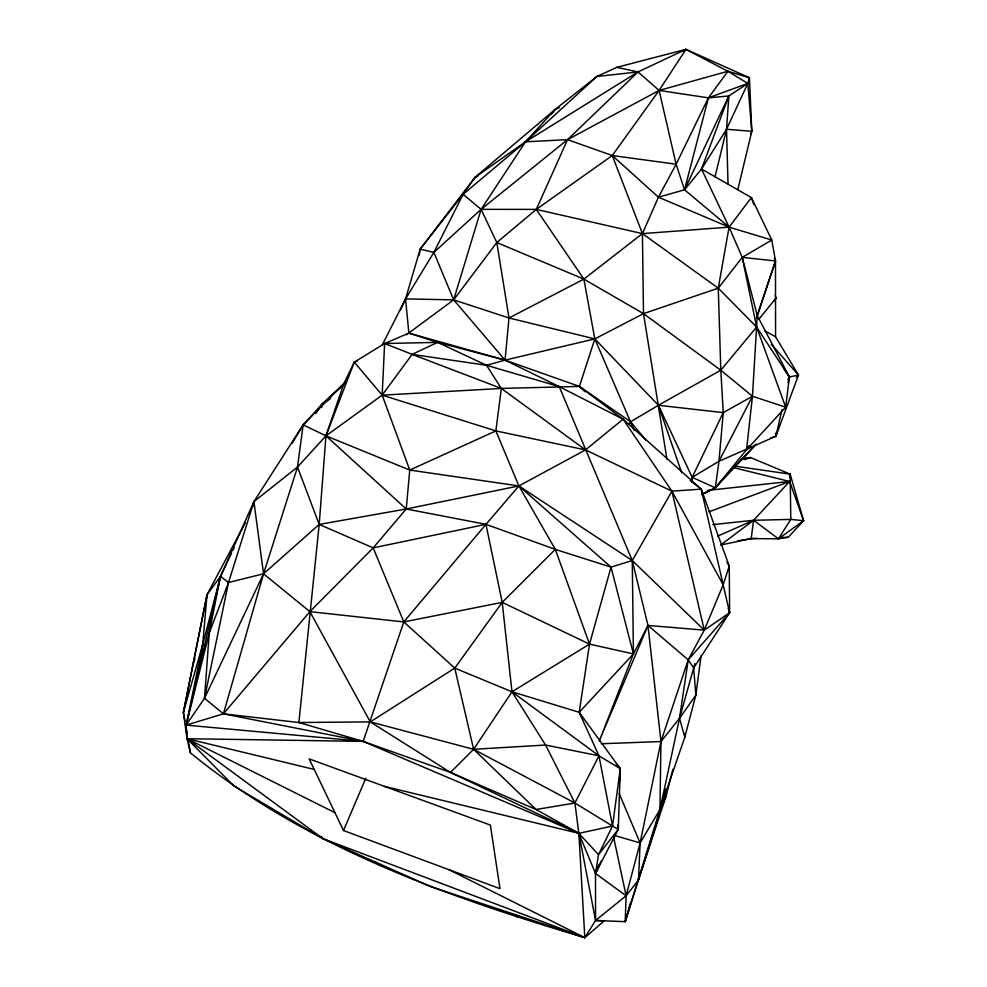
<?xml version="1.0" encoding="UTF-8"?>
<svg xmlns="http://www.w3.org/2000/svg" width="987" height="987" viewBox="0 0 987 987"><rect width="100%" height="100%" fill="white"/><g stroke="black" fill="none" stroke-linecap="round" stroke-linejoin="round"><path stroke-width="1.48" d="M753.846 204.667L751.378 197.585L729.097 227.146L718.265 288.167L720.806 370.211L723.249 412.628L692.183 477.326L691.998 481.903L692.183 477.326L718.968 461.274L775.918 436.266L798.483 375.048L775.572 336.789L775.498 260.95L771.76 240.026L751.378 197.585L701.51 169.024L684.534 189.812L658.428 197.19L642.426 233.611L643.487 313.656L666.965 459.263M321.7 407.483L321.737 404.46L346.178 381.55M660.069 812.005L625.203 921.673L626.116 895.789L640.107 842.96L659.945 809.55L679.488 718.363L693.676 667.965L729.627 612.742L729.257 566.094L701.226 489.133L623.093 419.191L585.525 449.912L518.903 485.937L485.962 524.331L502.21 602.366L511.982 691.788L545.577 745.037L574.89 803.011L578.863 833.336L595.556 920.476L625.203 921.673L659.945 809.55L660.969 741.545L647.966 625.437L632.272 560.542L559.222 386.608L505.048 360.132L408.852 333.1L384.622 343.525L354.271 362.167L343.883 383.536L325.957 435.822L319.196 524.418L298.888 722.533L363.167 741.385L450.479 772.426L536.027 809.5L578.863 833.336L598.504 854.668L595.494 873.483L595.556 920.476L584.822 937.65C445.556 896.381 304.28 845.896 190.417 752.847L187.036 738.708L183.397 712.318L207.023 594.717L245.331 522.74M790.056 477.214L790.155 474.142L750.49 457.524L741.385 459.177M672.887 769.255L666.237 795.547L638.503 879.972L626.116 895.789L595.494 873.483L618.257 829.388L620.292 768.663L579.196 712.306L511.982 691.788L454.773 668.125L403.806 621.921L373.172 547.871L319.196 524.418L297.506 467.036L303.157 424.891L321.737 404.46L344.401 384.202M638.503 879.972L640.107 842.96L660.969 741.545L688.21 659.847L704.274 630.138L723.175 584.822L729.257 566.094L726.901 562.158M613.482 836.557L626.116 895.789L595.556 920.476L604.204 920.896L584.822 937.65L430.295 886.499L322.959 838.679L233.981 786.059L187.036 738.708L186.161 725.112L223.42 713.823L309.881 611.644L373.172 547.871L406.237 508.996L409.765 470.071L382.166 395.158L384.622 343.525L437.599 342.366L505.048 360.132L579.418 386.423L630.582 421.77L646.004 440.239M701.905 494.697L715.316 487.849L746.53 449.751L752.464 396.268L757.263 315.618L775.498 260.95L774.339 258.15M619.367 782.481L620.292 768.663L616.258 764.16M400.574 309.93L405.558 298.901L420.166 249.143L474.994 177.364L555.039 109.495L596.839 76.505L616.838 67.338L685.94 49.35L749.429 77.763L747.813 83.426L728.862 95.961L726.543 129.248L728.024 184.322M737.782 540.851L751.206 538.606L778.435 538.816L790.797 519.396L790.155 474.142L735.364 466.209M661.993 806.28L666.237 795.547L659.945 809.55L684.83 737.104L679.488 718.363L688.21 659.847L729.627 612.742L723.175 584.822L671.937 491.168L623.093 419.191L559.222 386.608L486.517 365.289L437.599 342.366L412.134 354.37L382.166 395.158L325.957 435.822L297.506 467.036L253.918 501.643L263.541 573.805L309.881 611.644L370.285 721.892L450.479 772.426L473.612 749.306L511.982 691.788L598.973 755.82L620.292 768.663L612.52 826.033L598.504 854.668L618.257 829.388L612.52 826.033L578.863 833.336L363.167 741.385L186.161 725.112L204.519 698.241L209.232 633.012L220.483 576.408L253.918 501.643L303.157 424.891L343.883 383.536M200.435 658.218L202.705 644.56L207.023 594.717L220.483 576.408L231.587 553.065M701.584 494.339L715.316 487.849L718.968 461.274L723.249 412.628L752.464 396.268L785.677 407.199L789.415 376.985L757.263 315.618L742.249 257.373L729.097 227.146L701.51 169.024L728.862 95.961L708.407 97.849L659.106 90.434L638.009 71.928L616.838 67.338M737.77 189.701L751.81 131.32L747.813 83.426L727.912 71.274L685.94 49.35L638.009 71.928L525.516 141.82L474.994 177.364L463.137 194.291L481.101 209.355L496.806 242.543L508.996 317.987L505.048 360.132L486.517 365.289L412.134 354.37L384.622 343.525M252.882 506.084L253.918 501.643L228.515 582.503L204.519 698.241L223.42 713.823L298.888 722.533L370.285 721.892L473.612 749.306L574.89 803.011L612.52 826.033L598.973 755.82L579.196 712.306L589.51 644.116L555.299 549.377L518.903 485.937L495.869 430.912L501.334 388.434L486.517 365.289M790.155 474.142L803.603 520.717L790.797 519.396L753.574 520.285L720.621 545.058L751.206 538.606L753.574 520.285L789.637 481.471L803.603 520.717L788.255 537.273L778.435 538.816L753.574 520.285L712.824 524.628M701.054 655.652L695.835 695.206L684.83 737.104L684.633 734.081M196.894 679.488L199.929 661.265M419.13 255.189L420.166 249.143L463.137 194.291L525.516 141.82L596.839 76.505L638.009 71.928L567.537 139.648L481.101 209.355L433.861 252.401L405.558 298.901L382.08 345.29M184.951 721.324L183.397 712.318L207.023 594.717L207.048 597.789M228.515 582.503L209.232 633.012L186.161 725.112L202.705 644.56L220.483 576.408L228.515 582.503L263.541 573.805L319.196 524.418L406.237 508.996L518.903 485.937L632.272 560.542L704.274 630.138L729.627 612.742L728.246 608.498M770.489 438.031L775.918 436.266L781.988 409.593M788.058 382.907L789.415 376.985L756.61 327.042L718.265 288.167L642.426 233.611L536.274 209.392L481.101 209.355L453.675 299.863L406.323 334.84M186.161 725.112L220.483 576.408M714.995 176.932L726.543 129.248L747.813 83.426L708.407 97.849L676.132 164.224L658.428 197.19L729.097 227.146L771.76 240.026L742.249 257.373L718.265 288.167L643.487 313.656L594.816 338.899L505.048 360.132L453.675 299.863L433.861 252.401L463.137 194.291M601.206 743.766L660.969 741.545L679.488 718.363L695.835 695.206L693.676 667.965L694.836 663.511M625.203 921.673L630.545 902.426M723.175 584.822L701.226 489.133L671.937 491.168L632.272 560.542L611.027 567.118L589.51 644.116L511.982 691.788M183.397 712.318L202.705 644.56M297.506 467.036L263.541 573.805L223.42 713.823L363.167 741.385L403.806 621.921L485.962 524.331L555.299 549.377L611.027 567.118L633.42 653.925L599.257 741.027L647.966 625.437L704.274 630.138L671.937 491.168L585.525 449.912L501.334 388.434L412.134 354.37M659.945 809.55L665.978 788.86M193.551 662.882L194.97 658.539M750.539 134.109L751.81 131.32L749.429 77.763L727.912 71.274L659.106 90.434L567.537 139.648L536.274 209.392L583.872 279.111L594.816 338.899L579.418 386.423L584.921 391.703M756.387 318.307L757.263 315.618M757.103 316.284L775.498 260.95L742.249 257.373L756.61 327.042L785.677 407.199L746.53 449.751L751.23 446.642M357.146 361.254L354.271 362.167L325.957 435.822L406.237 508.996L485.962 524.331L373.172 547.871M450.479 772.426L578.863 833.336L595.494 873.483L598.801 864.92M343.501 830.536L309.165 758.88L490.391 825.07L499.977 888.645L343.501 830.536L365.807 778.2M595.494 873.483L601.169 861.145M728.862 95.961L684.534 189.812L729.097 227.146L642.426 233.611L583.872 279.111L508.996 317.987L453.675 299.863L405.558 298.901L408.852 333.1L437.599 342.366M204.519 698.241L263.541 573.805M232.895 550.327L234.203 547.575M473.649 180.103L474.994 177.364L477.794 176.365M718.968 461.274L752.464 396.268L720.806 370.211L643.487 313.656L583.872 279.111L496.806 242.543L453.675 299.863M629.163 424.348L630.582 421.77L658.403 405.275L720.806 370.211L756.61 327.042M746.53 449.751L748.874 445.791M787.848 379.625L789.415 376.985L798.483 375.048L771.316 344.352M292.103 443.323L303.157 424.891L325.957 435.822L409.765 470.071L518.903 485.937L611.027 567.118M701.51 169.024L726.543 129.248L751.81 131.32M496.806 242.543L536.274 209.392L612.273 155.539L659.106 90.434L685.94 49.35L683.251 50.719M315.84 413.405L321.737 404.46L330.633 398.44M481.101 209.355L525.516 141.82L555.039 109.495L559.247 107.719M370.285 721.892L454.773 668.125L502.21 602.366L555.299 549.377M727.912 71.274L708.407 97.849L684.534 189.812L676.132 164.224L659.106 90.434M551.338 114.381L555.039 109.495M758.929 319.183L775.942 298.16L775.239 295.187M508.996 317.987L594.816 338.899L658.403 405.275L692.183 477.326L715.316 487.849L723.224 478.695M715.316 487.849L756.178 444.224L730.405 470.787M796.349 377.157L798.483 375.048M778.435 538.816L803.603 520.717M409.765 470.071L495.869 430.912L585.525 449.912M717.709 536.114L753.574 520.285M708.987 511.834L789.637 481.471L733.39 467.591M744.84 459.621L750.49 457.524L742.927 458.918M372.716 862.428L375.677 861.688M707.543 490.403L789.637 481.471M473.612 749.306L545.577 745.037L598.973 755.82L574.89 803.011L536.027 809.5L473.612 749.306L454.773 668.125M354.271 362.167L382.166 395.158L501.334 388.434L579.418 386.423L623.093 419.191M525.516 141.82L567.537 139.648L612.273 155.539L676.132 164.224M751.206 538.606L757.128 538.396M780.84 537.545L788.255 537.273M363.167 741.385L187.036 738.708L322.959 838.679L584.822 937.65L578.863 833.336L384.511 786.405M309.881 611.644L403.806 621.921L502.21 602.366L589.51 644.116L633.42 653.925L647.966 625.437L688.21 659.847L693.676 667.965M723.249 412.628L658.403 405.275L681.746 472.97M420.166 249.143L433.861 252.401M314.224 769.428L187.036 738.708L334.951 812.683M614.593 835.483L640.107 842.96L619.133 793.425M382.166 395.158L495.869 430.912M448.925 869.683L584.822 937.65M764.888 330.904L775.572 336.789M690.246 480.657L701.226 489.133M658.428 197.19L612.273 155.539L642.426 233.611M320.985 836.334L322.959 838.679M515.448 914.702L517.361 917.096M784.258 369.385L789.415 376.985M582.355 717.574L579.196 712.306L633.42 653.925L632.272 560.542M594.816 338.899L634.185 430.27M185.482 724.335L186 727.333M186.518 730.331L187.036 733.341M188.591 742.347L190.417 752.847M775.56 433.244L775.918 436.266M617.788 825.033L618.257 829.388M775.942 298.16L774.511 300.875L775.942 298.16"/></g></svg>
